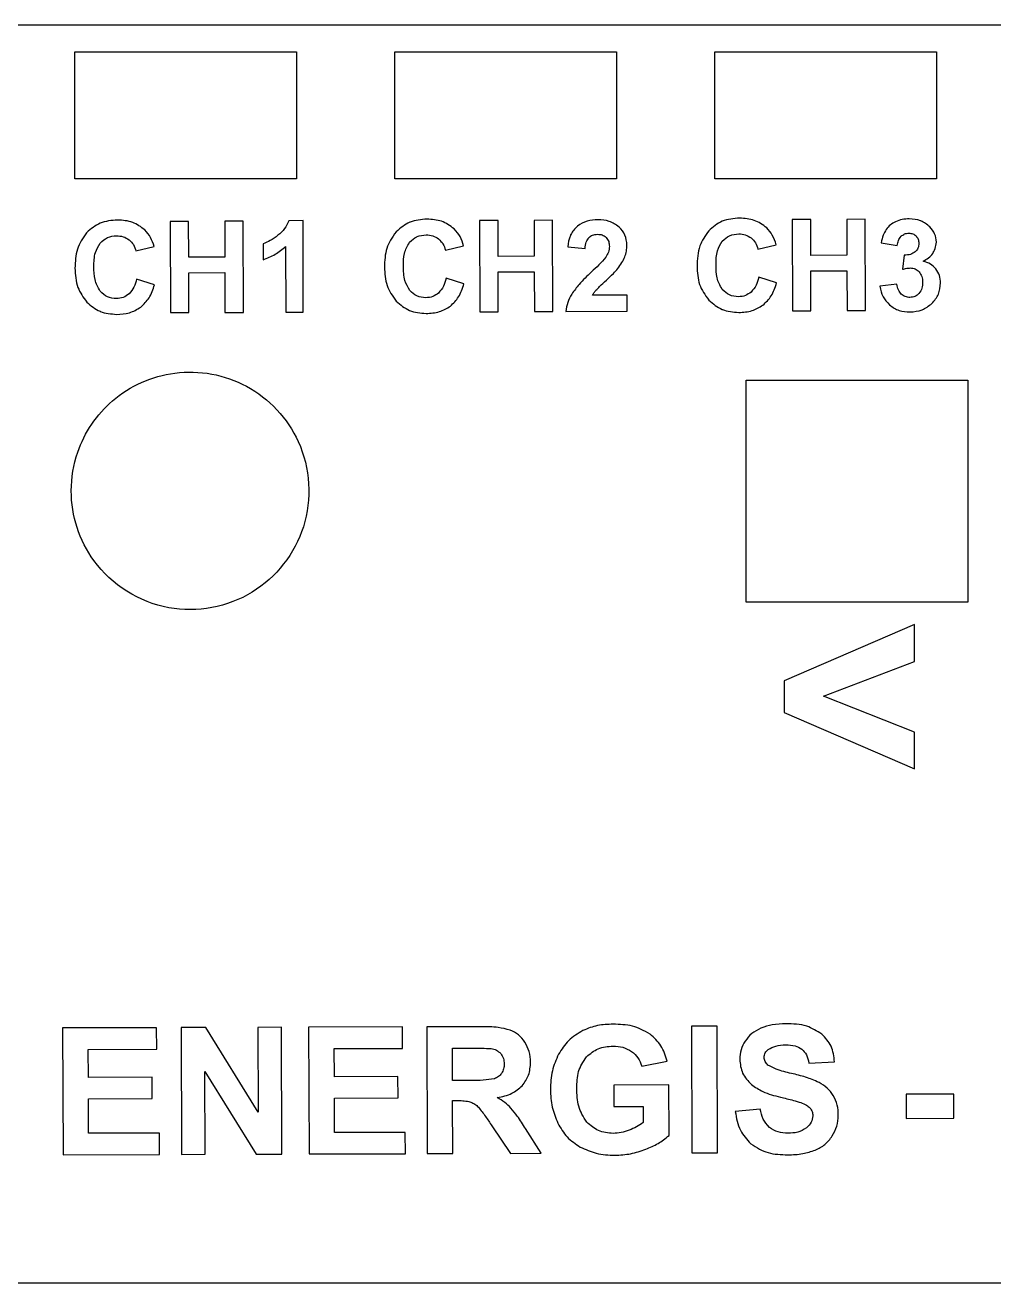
# Model space of a CAD drawing. Header units: millimetres. Extents: x -109 to 103, y 0 to 40.
# Drawn here: x -51.4 to -20.83, y 0.2 to 39.9 of the extents above; entities that cross this region are included whole.
import ezdxf

# ---------------------------------------------------------------- set-up
doc = ezdxf.new("R2010")
doc.units = ezdxf.units.MM
doc.layers.get('0').update_dxf_attribs({"linetype": 'CONTINUOUS'})

msp = doc.modelspace()

# ---------------------------------------------------------------- linework, layer by layer
for p, q in [((-42.634, 33.729), (-43.082, 33.728)), ((-42.626, 30.837), (-42.634, 33.729)), ((-43.897, 32.996), (-43.896, 32.495)), ((-28.277, 32.83), (-27.702, 32.969)), ((-24.39, 33.032), (-23.881, 32.947)), ((-47.91, 32.771), (-47.335, 32.91)), ((-43.184, 32.916), (-43.178, 30.836)), ((-38.143, 32.799), (-37.568, 32.938)), ((-34.283, 32.9), (-33.733, 32.847)), ((-23.66, 32.643), (-23.719, 32.193)), ((-47.323, 31.704), (-47.888, 31.881)), ((-37.557, 31.732), (-38.121, 31.909)), ((-27.69, 31.763), (-28.255, 31.94)), ((-32.409, 31.379), (-33.505, 31.376)), ((-32.407, 30.867), (-32.409, 31.379)), ((-23.893, 31.723), (-24.427, 31.657)), ((-43.178, 30.836), (-42.626, 30.837)), ((-34.342, 30.861), (-32.407, 30.867)), ((-37.029, 8.284), (-38.729, 8.279)), ((-38.729, 8.279), (-38.718, 4.279)), ((-37.92, 7.605), (-37.289, 7.606)), ((-37.917, 6.59), (-37.92, 7.605)), ((-31.945, 7.041), (-31.143, 7.193)), ((-26.669, 7.135), (-25.861, 7.173)), ((-37.319, 6.591), (-37.917, 6.59)), ((-31.089, 6.446), (-32.83, 6.441)), ((-32.83, 6.441), (-32.828, 5.767)), ((-31.085, 4.852), (-31.089, 6.446)), ((-37.915, 5.951), (-37.751, 5.952)), ((-37.91, 4.281), (-37.915, 5.951)), ((-32.828, 5.767), (-31.903, 5.769)), ((-31.903, 5.769), (-31.902, 5.262)), ((-28.209, 5.687), (-28.994, 5.609)), ((-36.674, 5.155), (-36.087, 4.286)), ((-35.121, 4.289), (-35.612, 5.068)), ((-38.718, 4.279), (-37.91, 4.281)), ((-36.087, 4.286), (-35.121, 4.289))]:
    msp.add_line(p, q)
msp.add_lwpolyline([(-105.596, 32.55), (-105.596, 7.55), (-105.596, 6.55), (-108.596, 6.55), (-108.596, 1.7, 0.414214), (-107.096, 0.2), (101.118, 0.2, 0.414214), (102.618, 1.7), (102.618, 6.55), (99.618, 6.55), (99.618, 7.55), (99.618, 32.55), (99.618, 33.55), (102.618, 33.55), (102.618, 39.9), (-108.596, 39.9), (-108.596, 33.55), (-105.596, 33.55)], format="xyb", close=True)
for points in [[(-42.839, 39.053), (-42.839, 35.053), (-49.839, 35.053), (-49.839, 39.053)], [(-39.739, 35.053), (-39.739, 39.053), (-32.739, 39.053), (-32.739, 35.053)], [(-29.639, 35.053), (-29.639, 39.053), (-22.639, 39.053), (-22.639, 35.053)], [(-24.893, 33.771), (-25.474, 33.769), (-25.471, 32.636), (-26.611, 32.633), (-26.614, 33.766), (-27.195, 33.764), (-27.187, 30.884), (-26.605, 30.886), (-26.609, 32.145), (-25.47, 32.149), (-25.466, 30.889), (-24.885, 30.891)], [(-46.242, 32.086), (-45.103, 32.089), (-45.099, 30.83), (-44.517, 30.832), (-44.526, 33.712), (-45.107, 33.71), (-45.104, 32.576), (-46.243, 32.573), (-46.247, 33.707), (-46.828, 33.705), (-46.82, 30.825), (-46.238, 30.827)], [(-37.053, 30.853), (-36.472, 30.855), (-36.476, 32.114), (-35.336, 32.118), (-35.332, 30.858), (-34.751, 30.86), (-34.759, 33.74), (-35.341, 33.738), (-35.338, 32.605), (-36.477, 32.601), (-36.48, 33.735), (-37.062, 33.733)], [(-21.65, 28.69), (-21.65, 21.69), (-28.65, 21.69), (-28.65, 28.69)], [(-27.449, 18.208), (-23.333, 16.426), (-23.335, 17.584), (-26.205, 18.717), (-23.338, 19.818), (-23.34, 20.985), (-27.45, 19.199)], [(-49.412, 7.571), (-47.254, 7.577), (-47.256, 8.254), (-50.222, 8.246), (-50.21, 4.246), (-47.168, 4.254), (-47.17, 4.928), (-49.404, 4.922), (-49.408, 6.01), (-47.399, 6.016), (-47.401, 6.69), (-49.409, 6.684)], [(-44.056, 5.592), (-45.701, 8.259), (-46.486, 8.256), (-46.475, 4.256), (-45.724, 4.259), (-45.732, 6.867), (-44.112, 4.263), (-43.301, 4.266), (-43.313, 8.266), (-44.063, 8.263)], [(-41.647, 6.707), (-41.649, 7.594), (-39.491, 7.6), (-39.493, 8.277), (-42.459, 8.268), (-42.447, 4.268), (-39.405, 4.277), (-39.407, 4.951), (-41.642, 4.944), (-41.645, 6.033), (-39.637, 6.039), (-39.639, 6.713)], [(-29.567, 8.305), (-30.375, 8.303), (-30.363, 4.303), (-29.555, 4.305)], [(-23.604, 6.156), (-23.602, 5.39), (-22.096, 5.394), (-22.098, 6.161)]]:
    msp.add_lwpolyline(points, close=True)
for points in [[(-48.49, 33.749), (-48.68, 33.734), (-48.87, 33.719), (-49.037, 33.648)], [(-28.857, 33.809), (-29.047, 33.794), (-29.237, 33.779), (-29.404, 33.708)], [(-49.037, 33.648), (-49.193, 33.581), (-49.33, 33.465), (-49.466, 33.349)], [(-39.27, 33.677), (-39.427, 33.61), (-39.556, 33.499), (-39.699, 33.377)], [(-32.475, 33.271), (-32.516, 33.365), (-32.587, 33.447), (-32.659, 33.528)], [(-29.404, 33.708), (-29.561, 33.641), (-29.697, 33.525), (-29.833, 33.408)], [(-22.851, 33.53), (-22.948, 33.609), (-23.033, 33.68), (-23.137, 33.723)], [(-49.037, 33.021), (-48.963, 33.09), (-48.893, 33.155), (-48.808, 33.194)], [(-39.271, 33.049), (-39.197, 33.118), (-39.127, 33.184), (-39.042, 33.222)], [(-34.198, 33.261), (-34.247, 33.151), (-34.265, 33.026), (-34.283, 32.9)], [(-33.616, 33.193), (-33.578, 33.224), (-33.54, 33.254), (-33.497, 33.272)], [(-33.497, 33.272), (-33.449, 33.291), (-33.395, 33.294), (-33.342, 33.298)], [(-32.413, 32.957), (-32.424, 33.066), (-32.434, 33.175), (-32.475, 33.271)], [(-29.404, 33.08), (-29.33, 33.149), (-29.26, 33.215), (-29.175, 33.253)], [(-23.23, 32.862), (-23.25, 32.817), (-23.283, 32.781), (-23.318, 32.741)], [(-23.466, 32.235), (-23.414, 32.23), (-23.363, 32.225), (-23.317, 32.205)], [(-23.317, 32.205), (-23.271, 32.185), (-23.232, 32.149), (-23.193, 32.114)], [(-22.582, 31.411), (-22.537, 31.519), (-22.525, 31.64), (-22.514, 31.762)], [(-48.809, 31.325), (-48.894, 31.363), (-48.963, 31.43), (-49.036, 31.498)], [(-39.043, 31.353), (-39.127, 31.392), (-39.197, 31.458), (-39.269, 31.527)], [(-29.177, 31.385), (-29.261, 31.423), (-29.332, 31.49), (-29.403, 31.558)], [(-28.892, 31.327), (-28.991, 31.336), (-29.091, 31.345), (-29.177, 31.385)], [(-22.789, 31.115), (-22.709, 31.209), (-22.628, 31.303), (-22.582, 31.411)], [(-49.461, 31.16), (-49.323, 31.042), (-49.194, 30.932), (-49.04, 30.867)], [(-39.695, 31.188), (-39.561, 31.075), (-39.428, 30.961), (-39.273, 30.896)], [(-29.828, 31.22), (-29.69, 31.102), (-29.561, 30.992), (-29.407, 30.927)], [(-23.326, 31.337), (-23.373, 31.315), (-23.428, 31.31), (-23.483, 31.304)], [(-39.273, 30.896), (-39.114, 30.828), (-38.932, 30.814), (-38.751, 30.799)], [(-25.972, 7.668), (-26.039, 7.811), (-26.151, 7.932), (-26.263, 8.053)], [(-33.688, 7.336), (-33.572, 7.434), (-33.456, 7.532), (-33.322, 7.588)], [(-33.322, 7.588), (-33.178, 7.65), (-33.013, 7.662), (-32.847, 7.674)], [(-25.861, 7.173), (-25.881, 7.346), (-25.901, 7.519), (-25.972, 7.668)], [(-28.854, 7.26), (-28.838, 7.107), (-28.821, 6.954), (-28.761, 6.821)], [(-28.082, 7.317), (-28.077, 7.366), (-28.072, 7.415), (-28.051, 7.456)], [(-28.052, 7.185), (-28.071, 7.224), (-28.077, 7.27), (-28.082, 7.317)], [(-27.962, 7.074), (-27.997, 7.109), (-28.032, 7.143), (-28.052, 7.185)], [(-28.761, 6.821), (-28.699, 6.685), (-28.592, 6.571), (-28.484, 6.456)], [(-33.312, 5.006), (-33.447, 5.065), (-33.562, 5.168), (-33.678, 5.272)], [(-26.598, 5.269), (-26.631, 5.201), (-26.688, 5.146), (-26.746, 5.09)], [(-26.549, 5.476), (-26.559, 5.404), (-26.568, 5.332), (-26.598, 5.269)], [(-32.848, 4.918), (-33.009, 4.931), (-33.171, 4.944), (-33.312, 5.006)]]:
    msp.add_open_spline(points, degree=3)
for points, knots in [([(-47.631, 33.439), (-47.753, 33.53), (-48.008, 33.719), (-48.325, 33.739), (-48.49, 33.749)], [-0.1034764, -0.1034764, -0.1034764, -0.1034764, -0.0539088, 0, 0, 0, 0]), ([(-38.724, 33.778), (-38.908, 33.763), (-39.093, 33.748), (-39.26, 33.681), (-39.265, 33.679), (-39.27, 33.677)], [0, 0, 0, 0, 0.06164864, 0.06164864, 0.06350561, 0.06350561, 0.06350561, 0.06350561]), ([(-37.864, 33.468), (-38, 33.569), (-38.119, 33.657), (-38.406, 33.758), (-38.565, 33.768), (-38.724, 33.778)], [0, 0, 0, 0, 0.0564908, 0.0564908, 0.1127988, 0.1127988, 0.1127988, 0.1127988]), ([(-33.329, 33.756), (-33.446, 33.749), (-33.562, 33.743), (-33.779, 33.677), (-33.87, 33.621), (-33.977, 33.556)], [0, 0, 0, 0, 0.03888286, 0.03888286, 0.0779245, 0.0779245, 0.0779245, 0.0779245]), ([(-32.659, 33.528), (-32.768, 33.606), (-32.858, 33.67), (-33.083, 33.744), (-33.206, 33.75), (-33.329, 33.756)], [0, 0, 0, 0, 0.04487145, 0.04487145, 0.08939261, 0.08939261, 0.08939261, 0.08939261]), ([(-27.998, 33.499), (-28.134, 33.6), (-28.252, 33.688), (-28.54, 33.789), (-28.699, 33.799), (-28.857, 33.809)], [0, 0, 0, 0, 0.0564908, 0.0564908, 0.1127988, 0.1127988, 0.1127988, 0.1127988]), ([(-23.504, 33.787), (-23.578, 33.784), (-23.652, 33.78), (-23.795, 33.75), (-23.86, 33.725), (-23.933, 33.696)], [0, 0, 0, 0, 0.02469849, 0.02469849, 0.04944, 0.04944, 0.04944, 0.04944]), ([(-23.137, 33.723), (-23.141, 33.725), (-23.145, 33.726), (-23.259, 33.77), (-23.381, 33.779), (-23.504, 33.787)], [0.0418221, 0.0418221, 0.0418221, 0.0418221, 0.04341542, 0.04341542, 0.08672212, 0.08672212, 0.08672212, 0.08672212]), ([(-49.466, 33.349), (-49.594, 33.164), (-49.698, 33.016), (-49.816, 32.64), (-49.825, 32.435), (-49.834, 32.231)], [0, 0, 0, 0, 0.0750985, 0.0750985, 0.149436, 0.149436, 0.149436, 0.149436]), ([(-47.335, 32.91), (-47.367, 33.008), (-47.399, 33.106), (-47.496, 33.285), (-47.556, 33.354), (-47.631, 33.439)], [0, 0, 0, 0, 0.03443763, 0.03443763, 0.06921504, 0.06921504, 0.06921504, 0.06921504]), ([(-43.082, 33.728), (-43.121, 33.641), (-43.203, 33.462), (-43.351, 33.333), (-43.428, 33.266)], [-0.06479705, -0.06479705, -0.06479705, -0.06479705, -0.03358996, 0, 0, 0, 0]), ([(-39.699, 33.377), (-39.828, 33.192), (-39.931, 33.044), (-40.05, 32.668), (-40.058, 32.463), (-40.067, 32.259)], [0, 0, 0, 0, 0.0750985, 0.0750985, 0.1494359, 0.1494359, 0.1494359, 0.1494359]), ([(-37.568, 32.938), (-37.6, 33.036), (-37.632, 33.135), (-37.73, 33.313), (-37.79, 33.382), (-37.864, 33.468)], [0, 0, 0, 0, 0.03443761, 0.03443761, 0.069215, 0.069215, 0.069215, 0.069215]), ([(-33.977, 33.556), (-34.055, 33.472), (-34.141, 33.38), (-34.193, 33.272), (-34.198, 33.261)], [-0.08208604, -0.08208604, -0.08208604, -0.08208604, -0.04493547, -0.04104302, -0.04104302, -0.04104302, -0.04104302]), ([(-29.833, 33.408), (-29.94, 33.254), (-30.174, 32.919), (-30.191, 32.51), (-30.201, 32.29)], [-0.1331921, -0.1331921, -0.1331921, -0.1331921, -0.0717141, 0, 0, 0, 0]), ([(-27.702, 32.969), (-27.736, 33.075), (-27.8, 33.272), (-27.935, 33.427), (-27.998, 33.499)], [-0.06803744, -0.06803744, -0.06803744, -0.06803744, -0.03145565, 0, 0, 0, 0]), ([(-24.231, 33.45), (-24.265, 33.39), (-24.339, 33.259), (-24.372, 33.112), (-24.39, 33.032)], [-0.04992156, -0.04992156, -0.04992156, -0.04992156, -0.02713865, 0, 0, 0, 0]), ([(-23.933, 33.696), (-23.991, 33.665), (-24.049, 33.634), (-24.149, 33.552), (-24.188, 33.504), (-24.231, 33.45)], [0, 0, 0, 0, 0.02193067, 0.02193067, 0.04389615, 0.04389615, 0.04389615, 0.04389615]), ([(-22.647, 33.051), (-22.658, 33.145), (-22.667, 33.231), (-22.736, 33.39), (-22.793, 33.46), (-22.851, 33.53)], [0, 0, 0, 0, 0.03152782, 0.03152782, 0.06301549, 0.06301549, 0.06301549, 0.06301549]), ([(-49.235, 32.276), (-49.233, 32.428), (-49.229, 32.694), (-49.095, 32.923), (-49.037, 33.021)], [-0.08693858, -0.08693858, -0.08693858, -0.08693858, -0.03735131, 0, 0, 0, 0]), ([(-48.808, 33.194), (-48.807, 33.194), (-48.806, 33.195), (-48.718, 33.234), (-48.618, 33.243), (-48.518, 33.252)], [0.03375057, 0.03375057, 0.03375057, 0.03375057, 0.03425224, 0.03425224, 0.06849022, 0.06849022, 0.06849022, 0.06849022]), ([(-48.518, 33.252), (-48.447, 33.248), (-48.376, 33.243), (-48.244, 33.201), (-48.187, 33.164), (-48.124, 33.124)], [0, 0, 0, 0, 0.02383297, 0.02383297, 0.04770661, 0.04770661, 0.04770661, 0.04770661]), ([(-48.124, 33.124), (-48.074, 33.076), (-47.972, 32.977), (-47.931, 32.841), (-47.91, 32.771)], [-0.04656695, -0.04656695, -0.04656695, -0.04656695, -0.02392543, 0, 0, 0, 0]), ([(-43.428, 33.266), (-43.507, 33.206), (-43.652, 33.097), (-43.82, 33.028), (-43.897, 32.996)], [-0.06029462, -0.06029462, -0.06029462, -0.06029462, -0.02751081, 0, 0, 0, 0]), ([(-39.468, 32.304), (-39.466, 32.437), (-39.465, 32.57), (-39.403, 32.824), (-39.347, 32.919), (-39.271, 33.049)], [0, 0, 0, 0, 0.04441989, 0.04441989, 0.09021302, 0.09021302, 0.09021302, 0.09021302]), ([(-39.042, 33.222), (-39.041, 33.223), (-39.039, 33.223), (-38.951, 33.262), (-38.852, 33.271), (-38.752, 33.28)], [0.03375064, 0.03375064, 0.03375064, 0.03375064, 0.0342524, 0.0342524, 0.06849052, 0.06849052, 0.06849052, 0.06849052]), ([(-38.752, 33.28), (-38.681, 33.276), (-38.609, 33.272), (-38.477, 33.229), (-38.421, 33.193), (-38.358, 33.152)], [0, 0, 0, 0, 0.02383294, 0.02383294, 0.04770654, 0.04770654, 0.04770654, 0.04770654]), ([(-38.358, 33.152), (-38.304, 33.1), (-38.255, 33.053), (-38.184, 32.935), (-38.164, 32.867), (-38.143, 32.799)], [0, 0, 0, 0, 0.02483375, 0.02483375, 0.04963178, 0.04963178, 0.04963178, 0.04963178]), ([(-33.733, 32.847), (-33.727, 32.919), (-33.717, 33.044), (-33.647, 33.148), (-33.616, 33.193)], [-0.04120108, -0.04120108, -0.04120108, -0.04120108, -0.01780195, 0, 0, 0, 0]), ([(-33.342, 33.298), (-33.291, 33.295), (-33.24, 33.293), (-33.148, 33.261), (-33.111, 33.233), (-33.067, 33.2)], [0, 0, 0, 0, 0.01696921, 0.01696921, 0.03405274, 0.03405274, 0.03405274, 0.03405274]), ([(-33.067, 33.2), (-33.033, 33.153), (-33.005, 33.116), (-32.973, 33.021), (-32.97, 32.969), (-32.967, 32.916)], [0, 0, 0, 0, 0.01925817, 0.01925817, 0.03832255, 0.03832255, 0.03832255, 0.03832255]), ([(-32.482, 32.586), (-32.462, 32.646), (-32.421, 32.766), (-32.416, 32.893), (-32.413, 32.957)], [-0.04205987, -0.04205987, -0.04205987, -0.04205987, -0.02118019, 0, 0, 0, 0]), ([(-29.602, 32.335), (-29.6, 32.487), (-29.596, 32.754), (-29.462, 32.982), (-29.404, 33.08)], [-0.08693856, -0.08693856, -0.08693856, -0.08693856, -0.03735129, 0, 0, 0, 0]), ([(-29.175, 33.253), (-29.174, 33.254), (-29.173, 33.254), (-29.085, 33.293), (-28.985, 33.302), (-28.885, 33.312)], [0.03375035, 0.03375035, 0.03375035, 0.03375035, 0.03425182, 0.03425182, 0.06848938, 0.06848938, 0.06848938, 0.06848938]), ([(-28.885, 33.312), (-28.814, 33.307), (-28.743, 33.303), (-28.611, 33.261), (-28.554, 33.224), (-28.491, 33.183)], [0, 0, 0, 0, 0.02383296, 0.02383296, 0.04770658, 0.04770658, 0.04770658, 0.04770658]), ([(-28.491, 33.183), (-28.441, 33.135), (-28.339, 33.036), (-28.298, 32.9), (-28.277, 32.83)], [-0.04656697, -0.04656697, -0.04656697, -0.04656697, -0.02392545, 0, 0, 0, 0]), ([(-23.881, 32.947), (-23.873, 33), (-23.865, 33.053), (-23.825, 33.15), (-23.796, 33.187), (-23.76, 33.234)], [0, 0, 0, 0, 0.01792099, 0.01792099, 0.03604771, 0.03604771, 0.03604771, 0.03604771]), ([(-23.76, 33.234), (-23.724, 33.263), (-23.689, 33.292), (-23.609, 33.325), (-23.564, 33.329), (-23.518, 33.333)], [0, 0, 0, 0, 0.01522282, 0.01522282, 0.03044549, 0.03044549, 0.03044549, 0.03044549]), ([(-23.518, 33.333), (-23.474, 33.33), (-23.388, 33.325), (-23.321, 33.272), (-23.288, 33.247)], [-0.02785667, -0.02785667, -0.02785667, -0.02785667, -0.01330536, 0, 0, 0, 0]), ([(-23.288, 33.247), (-23.263, 33.215), (-23.21, 33.147), (-23.204, 33.061), (-23.201, 33.016)], [-0.02806442, -0.02806442, -0.02806442, -0.02806442, -0.01471292, 0, 0, 0, 0]), ([(-23.201, 33.016), (-23.205, 32.963), (-23.209, 32.911), (-23.229, 32.864), (-23.23, 32.863), (-23.23, 32.862)], [0, 0, 0, 0, 0.01751893, 0.01751893, 0.01795773, 0.01795773, 0.01795773, 0.01795773]), ([(-23.06, 32.445), (-22.947, 32.517), (-22.834, 32.589), (-22.738, 32.726), (-22.712, 32.773), (-22.671, 32.913), (-22.659, 32.982), (-22.647, 33.051)], [0, 0, 0, 0, 0.04467992, 0.04467992, 0.0610764, 0.0610764, 0.07522486, 0.07522486, 0.07522486, 0.07522486]), ([(-43.896, 32.495), (-43.765, 32.546), (-43.635, 32.597), (-43.398, 32.737), (-43.293, 32.824), (-43.184, 32.916)], [0, 0, 0, 0, 0.04655965, 0.04655965, 0.09313059, 0.09313059, 0.09313059, 0.09313059]), ([(-33.08, 32.578), (-33.16, 32.483), (-33.214, 32.418), (-33.375, 32.254), (-33.456, 32.18), (-33.537, 32.105)], [0, 0, 0, 0, 0.04114501, 0.04114501, 0.07863459, 0.07863459, 0.07863459, 0.07863459]), ([(-32.967, 32.916), (-32.974, 32.85), (-32.979, 32.795), (-33.018, 32.682), (-33.049, 32.63), (-33.08, 32.578)], [0, 0, 0, 0, 0.02198908, 0.02198908, 0.04385882, 0.04385882, 0.04385882, 0.04385882]), ([(-32.702, 32.217), (-32.656, 32.279), (-32.57, 32.394), (-32.51, 32.525), (-32.482, 32.586)], [-0.04785143, -0.04785143, -0.04785143, -0.04785143, -0.02236675, 0, 0, 0, 0]), ([(-23.318, 32.741), (-23.365, 32.712), (-23.469, 32.645), (-23.592, 32.644), (-23.66, 32.643)], [-0.04018952, -0.04018952, -0.04018952, -0.04018952, -0.02206543, 0, 0, 0, 0]), ([(-49.834, 32.231), (-49.822, 32.021), (-49.8, 31.627), (-49.569, 31.309), (-49.461, 31.16)], [-0.1283372, -0.1283372, -0.1283372, -0.1283372, -0.0600316, 0, 0, 0, 0]), ([(-49.036, 31.498), (-49.113, 31.635), (-49.169, 31.733), (-49.231, 31.999), (-49.233, 32.137), (-49.235, 32.276)], [0, 0, 0, 0, 0.0524169, 0.0524169, 0.1029688, 0.1029688, 0.1029688, 0.1029688]), ([(-40.067, 32.259), (-40.056, 32.062), (-40.045, 31.865), (-39.925, 31.505), (-39.821, 31.362), (-39.695, 31.188)], [0, 0, 0, 0, 0.0657525, 0.0657525, 0.1319892, 0.1319892, 0.1319892, 0.1319892]), ([(-39.269, 31.527), (-39.327, 31.628), (-39.462, 31.867), (-39.466, 32.144), (-39.468, 32.304)], [-0.0904134, -0.0904134, -0.0904134, -0.0904134, -0.05223673, 0, 0, 0, 0]), ([(-33.062, 31.849), (-32.987, 31.918), (-32.861, 32.035), (-32.748, 32.165), (-32.702, 32.217)], [-0.05730176, -0.05730176, -0.05730176, -0.05730176, -0.02329869, 0, 0, 0, 0]), ([(-30.201, 32.29), (-30.19, 32.093), (-30.179, 31.896), (-30.058, 31.537), (-29.955, 31.394), (-29.828, 31.22)], [0, 0, 0, 0, 0.0657525, 0.0657525, 0.1319892, 0.1319892, 0.1319892, 0.1319892]), ([(-29.403, 31.558), (-29.48, 31.695), (-29.536, 31.793), (-29.598, 32.058), (-29.6, 32.197), (-29.602, 32.335)], [0, 0, 0, 0, 0.0524169, 0.0524169, 0.1029688, 0.1029688, 0.1029688, 0.1029688]), ([(-23.719, 32.193), (-23.674, 32.205), (-23.591, 32.227), (-23.505, 32.233), (-23.466, 32.235)], [-0.02859219, -0.02859219, -0.02859219, -0.02859219, -0.01298392, 0, 0, 0, 0]), ([(-22.664, 32.208), (-22.718, 32.264), (-22.829, 32.378), (-22.982, 32.422), (-23.06, 32.445)], [-0.05210675, -0.05210675, -0.05210675, -0.05210675, -0.02652627, 0, 0, 0, 0]), ([(-22.514, 31.762), (-22.519, 31.843), (-22.525, 31.924), (-22.574, 32.073), (-22.617, 32.137), (-22.664, 32.208)], [0, 0, 0, 0, 0.02701507, 0.02701507, 0.05406676, 0.05406676, 0.05406676, 0.05406676]), ([(-47.888, 31.881), (-47.91, 31.794), (-47.932, 31.707), (-48.01, 31.55), (-48.061, 31.492), (-48.126, 31.416)], [0, 0, 0, 0, 0.02982897, 0.02982897, 0.06015404, 0.06015404, 0.06015404, 0.06015404]), ([(-38.121, 31.909), (-38.144, 31.822), (-38.166, 31.736), (-38.244, 31.579), (-38.294, 31.52), (-38.36, 31.445)], [0, 0, 0, 0, 0.02982896, 0.02982896, 0.06015401, 0.06015401, 0.06015401, 0.06015401]), ([(-33.537, 32.105), (-33.67, 31.98), (-33.898, 31.767), (-34.08, 31.516), (-34.155, 31.413)], [-0.1033745, -0.1033745, -0.1033745, -0.1033745, -0.0425035, 0, 0, 0, 0]), ([(-33.392, 31.53), (-33.354, 31.57), (-33.247, 31.68), (-33.134, 31.783), (-33.062, 31.849)], [-0.05103091, -0.05103091, -0.05103091, -0.05103091, -0.03245098, 0, 0, 0, 0]), ([(-28.255, 31.94), (-28.277, 31.854), (-28.299, 31.767), (-28.378, 31.61), (-28.428, 31.552), (-28.493, 31.476)], [0, 0, 0, 0, 0.02982897, 0.02982897, 0.06015403, 0.06015403, 0.06015403, 0.06015403]), ([(-28.12, 31.062), (-28.025, 31.153), (-27.823, 31.35), (-27.737, 31.619), (-27.69, 31.763)], [-0.09264609, -0.09264609, -0.09264609, -0.09264609, -0.04951437, 0, 0, 0, 0]), ([(-23.08, 31.784), (-23.083, 31.72), (-23.086, 31.657), (-23.123, 31.539), (-23.156, 31.492), (-23.196, 31.434)], [0, 0, 0, 0, 0.02133192, 0.02133192, 0.04281732, 0.04281732, 0.04281732, 0.04281732]), ([(-23.193, 32.114), (-23.16, 32.068), (-23.09, 31.97), (-23.083, 31.849), (-23.08, 31.784)], [-0.03943435, -0.03943435, -0.03943435, -0.03943435, -0.02096868, 0, 0, 0, 0]), ([(-48.126, 31.416), (-48.185, 31.373), (-48.303, 31.286), (-48.45, 31.274), (-48.524, 31.268)], [-0.04807465, -0.04807465, -0.04807465, -0.04807465, -0.02430339, 0, 0, 0, 0]), ([(-47.753, 31.002), (-47.658, 31.093), (-47.456, 31.29), (-47.369, 31.56), (-47.323, 31.704)], [-0.09264601, -0.09264601, -0.09264601, -0.09264601, -0.04951437, 0, 0, 0, 0]), ([(-38.36, 31.445), (-38.418, 31.402), (-38.537, 31.314), (-38.684, 31.302), (-38.758, 31.296)], [-0.04807465, -0.04807465, -0.04807465, -0.04807465, -0.02430339, 0, 0, 0, 0]), ([(-37.986, 31.03), (-37.892, 31.122), (-37.689, 31.318), (-37.603, 31.588), (-37.557, 31.732)], [-0.09264593, -0.09264593, -0.09264593, -0.09264593, -0.04951437, 0, 0, 0, 0]), ([(-34.155, 31.413), (-34.202, 31.325), (-34.295, 31.151), (-34.327, 30.957), (-34.342, 30.861)], [-0.06510897, -0.06510897, -0.06510897, -0.06510897, -0.03222585, 0, 0, 0, 0]), ([(-33.505, 31.376), (-33.489, 31.402), (-33.455, 31.456), (-33.414, 31.504), (-33.392, 31.53)], [-0.02117856, -0.02117856, -0.02117856, -0.02117856, -0.01111369, 0, 0, 0, 0]), ([(-28.493, 31.476), (-28.552, 31.433), (-28.67, 31.346), (-28.817, 31.334), (-28.892, 31.327)], [-0.04807465, -0.04807465, -0.04807465, -0.04807465, -0.02430339, 0, 0, 0, 0]), ([(-24.427, 31.657), (-24.405, 31.542), (-24.361, 31.317), (-24.204, 31.151), (-24.127, 31.069)], [-0.07467343, -0.07467343, -0.07467343, -0.07467343, -0.03663576, 0, 0, 0, 0]), ([(-23.754, 31.411), (-23.789, 31.453), (-23.862, 31.545), (-23.882, 31.661), (-23.893, 31.723)], [-0.03848606, -0.03848606, -0.03848606, -0.03848606, -0.02070119, 0, 0, 0, 0]), ([(-23.483, 31.304), (-23.534, 31.308), (-23.635, 31.317), (-23.715, 31.38), (-23.754, 31.411)], [-0.03308118, -0.03308118, -0.03308118, -0.03308118, -0.01643708, 0, 0, 0, 0]), ([(-23.196, 31.434), (-23.236, 31.397), (-23.277, 31.359), (-23.325, 31.337), (-23.325, 31.337), (-23.326, 31.337)], [0, 0, 0, 0, 0.0184906, 0.0184906, 0.01860234, 0.01860234, 0.01860234, 0.01860234]), ([(-48.524, 31.268), (-48.623, 31.277), (-48.722, 31.286), (-48.808, 31.324), (-48.809, 31.325), (-48.809, 31.325)], [0, 0, 0, 0, 0.03300081, 0.03300081, 0.03332284, 0.03332284, 0.03332284, 0.03332284]), ([(-48.517, 30.771), (-48.38, 30.778), (-48.243, 30.786), (-47.987, 30.861), (-47.88, 30.925), (-47.753, 31.002)], [0, 0, 0, 0, 0.04578731, 0.04578731, 0.09182103, 0.09182103, 0.09182103, 0.09182103]), ([(-38.758, 31.296), (-38.857, 31.305), (-38.955, 31.314), (-39.041, 31.353), (-39.042, 31.353), (-39.043, 31.353)], [0, 0, 0, 0, 0.03300079, 0.03300079, 0.03332284, 0.03332284, 0.03332284, 0.03332284]), ([(-38.751, 30.799), (-38.606, 30.807), (-38.332, 30.822), (-38.097, 30.963), (-37.986, 31.03)], [-0.08996525, -0.08996525, -0.08996525, -0.08996525, -0.04252501, 0, 0, 0, 0]), ([(-28.884, 30.83), (-28.74, 30.838), (-28.465, 30.853), (-28.231, 30.995), (-28.12, 31.062)], [-0.08996501, -0.08996501, -0.08996501, -0.08996501, -0.04252501, 0, 0, 0, 0]), ([(-24.127, 31.069), (-24.023, 30.997), (-23.932, 30.934), (-23.715, 30.861), (-23.596, 30.853), (-23.478, 30.846)], [0, 0, 0, 0, 0.04199144, 0.04199144, 0.08387645, 0.08387645, 0.08387645, 0.08387645]), ([(-23.478, 30.846), (-23.347, 30.857), (-23.09, 30.878), (-22.888, 31.037), (-22.789, 31.115)], [-0.08381974, -0.08381974, -0.08381974, -0.08381974, -0.04109647, 0, 0, 0, 0]), ([(-49.04, 30.867), (-49.037, 30.866), (-49.034, 30.865), (-48.874, 30.8), (-48.695, 30.785), (-48.517, 30.771)], [0.06044257, 0.06044257, 0.06044257, 0.06044257, 0.06154382, 0.06154382, 0.1230496, 0.1230496, 0.1230496, 0.1230496]), ([(-29.407, 30.927), (-29.404, 30.926), (-29.401, 30.925), (-29.241, 30.859), (-29.063, 30.845), (-28.884, 30.83)], [0.06044262, 0.06044262, 0.06044262, 0.06044262, 0.0615439, 0.0615439, 0.12304976, 0.12304976, 0.12304976, 0.12304976]), ([(-49.95, 25.2), (-49.95, 24.415), (-49.696, 23.632), (-48.675, 22.226), (-47.811, 21.682), (-45.975, 21.347), (-45.018, 21.526), (-43.479, 22.47), (-42.895, 23.217), (-42.348, 24.942), (-42.407, 25.918), (-43.123, 27.492), (-43.706, 28.116), (-45.107, 28.871), (-45.909, 29.019), (-47.403, 28.825), (-48.096, 28.516), (-49.148, 27.61), (-49.532, 27.043), (-49.881, 26.027), (-49.95, 25.613), (-49.95, 25.2)], [-2.345473, -2.345473, -2.345473, -2.345473, -2.111009, -2.111009, -1.826523, -1.826523, -1.553747, -1.553747, -1.287245, -1.287245, -1.013362, -1.013362, -0.770854, -0.770854, -0.538299, -0.538299, -0.320959, -0.320959, -0.123446, -0.123446, 0, 0, 0, 0]), ([(-32.849, 8.364), (-33.015, 8.358), (-33.181, 8.353), (-33.502, 8.288), (-33.638, 8.232), (-33.807, 8.162)], [0, 0, 0, 0, 0.04973106, 0.04973106, 0.0999181, 0.0999181, 0.0999181, 0.0999181]), ([(-31.685, 8.055), (-31.887, 8.167), (-32.043, 8.253), (-32.436, 8.352), (-32.643, 8.358), (-32.849, 8.364)], [0, 0, 0, 0, 0.069216, 0.069216, 0.1374054, 0.1374054, 0.1374054, 0.1374054]), ([(-27.398, 8.38), (-27.542, 8.375), (-27.811, 8.367), (-28.066, 8.279), (-28.185, 8.238)], [-0.08034205, -0.08034205, -0.08034205, -0.08034205, -0.03746535, 0, 0, 0, 0]), ([(-26.263, 8.053), (-26.417, 8.149), (-26.763, 8.363), (-27.171, 8.374), (-27.398, 8.38)], [-0.1199646, -0.1199646, -0.1199646, -0.1199646, -0.0665101, 0, 0, 0, 0]), ([(-36.097, 8.179), (-36.223, 8.21), (-36.528, 8.285), (-36.844, 8.284), (-37.029, 8.284)], [-0.09409825, -0.09409825, -0.09409825, -0.09409825, -0.05542025, 0, 0, 0, 0]), ([(-35.631, 7.797), (-35.694, 7.881), (-35.817, 8.048), (-36.005, 8.135), (-36.097, 8.179)], [-0.06113205, -0.06113205, -0.06113205, -0.06113205, -0.03014138, 0, 0, 0, 0]), ([(-33.807, 8.162), (-33.964, 8.066), (-34.277, 7.877), (-34.474, 7.568), (-34.571, 7.415)], [-0.1081757, -0.1081757, -0.1081757, -0.1081757, -0.0536836, 0, 0, 0, 0]), ([(-31.143, 7.193), (-31.195, 7.366), (-31.296, 7.703), (-31.557, 7.939), (-31.685, 8.055)], [-0.1035492, -0.1035492, -0.1035492, -0.1035492, -0.050684, 0, 0, 0, 0]), ([(-28.185, 8.238), (-28.286, 8.188), (-28.483, 8.09), (-28.617, 7.916), (-28.683, 7.832)], [-0.06503747, -0.06503747, -0.06503747, -0.06503747, -0.03156221, 0, 0, 0, 0]), ([(-37.289, 7.606), (-37.191, 7.607), (-37.093, 7.608), (-36.883, 7.605), (-36.808, 7.6), (-36.7, 7.594)], [0, 0, 0, 0, 0.0294943, 0.0294943, 0.06291018, 0.06291018, 0.06291018, 0.06291018]), ([(-36.7, 7.594), (-36.642, 7.582), (-36.584, 7.569), (-36.482, 7.518), (-36.442, 7.481), (-36.395, 7.438)], [0, 0, 0, 0, 0.01773822, 0.01773822, 0.03556418, 0.03556418, 0.03556418, 0.03556418]), ([(-35.454, 7.167), (-35.461, 7.281), (-35.475, 7.504), (-35.58, 7.7), (-35.631, 7.797)], [-0.06608545, -0.06608545, -0.06608545, -0.06608545, -0.03230961, 0, 0, 0, 0]), ([(-32.847, 7.674), (-32.743, 7.669), (-32.639, 7.664), (-32.444, 7.609), (-32.362, 7.561), (-32.264, 7.505)], [0, 0, 0, 0, 0.03126212, 0.03126212, 0.06267115, 0.06267115, 0.06267115, 0.06267115]), ([(-28.683, 7.832), (-28.733, 7.743), (-28.782, 7.654), (-28.84, 7.463), (-28.847, 7.363), (-28.854, 7.26)], [0, 0, 0, 0, 0.03060135, 0.03060135, 0.06120888, 0.06120888, 0.06120888, 0.06120888]), ([(-28.051, 7.456), (-28.051, 7.457), (-28.051, 7.457), (-28.039, 7.479), (-28.024, 7.498), (-27.991, 7.533), (-27.973, 7.549), (-27.955, 7.565)], [0.01503245, 0.01503245, 0.01503245, 0.01503245, 0.01511081, 0.01511081, 0.02296643, 0.02296643, 0.03069633, 0.03069633, 0.03069633, 0.03069633]), ([(-27.955, 7.565), (-27.878, 7.607), (-27.707, 7.701), (-27.511, 7.708), (-27.404, 7.711)], [-0.0576839, -0.0576839, -0.0576839, -0.0576839, -0.03158562, 0, 0, 0, 0]), ([(-27.404, 7.711), (-27.302, 7.709), (-27.12, 7.706), (-26.962, 7.617), (-26.892, 7.578)], [-0.05363442, -0.05363442, -0.05363442, -0.05363442, -0.02360092, 0, 0, 0, 0]), ([(-26.892, 7.578), (-26.84, 7.521), (-26.723, 7.396), (-26.688, 7.228), (-26.669, 7.135)], [-0.05045491, -0.05045491, -0.05045491, -0.05045491, -0.02772598, 0, 0, 0, 0]), ([(-36.395, 7.438), (-36.359, 7.385), (-36.329, 7.341), (-36.293, 7.231), (-36.29, 7.172), (-36.287, 7.113)], [0, 0, 0, 0, 0.01931281, 0.01931281, 0.0385161, 0.0385161, 0.0385161, 0.0385161]), ([(-35.717, 6.423), (-35.64, 6.53), (-35.481, 6.752), (-35.463, 7.025), (-35.454, 7.167)], [-0.08035513, -0.08035513, -0.08035513, -0.08035513, -0.04162742, 0, 0, 0, 0]), ([(-34.571, 7.415), (-34.647, 7.244), (-34.804, 6.89), (-34.821, 6.503), (-34.83, 6.304)], [-0.114997, -0.114997, -0.114997, -0.114997, -0.0593664, 0, 0, 0, 0]), ([(-33.998, 6.339), (-33.992, 6.52), (-33.986, 6.702), (-33.888, 7.038), (-33.801, 7.168), (-33.688, 7.336)], [0, 0, 0, 0, 0.0544247, 0.0544247, 0.1097563, 0.1097563, 0.1097563, 0.1097563]), ([(-32.264, 7.505), (-32.192, 7.442), (-32.046, 7.315), (-31.979, 7.133), (-31.945, 7.041)], [-0.05716303, -0.05716303, -0.05716303, -0.05716303, -0.02904014, 0, 0, 0, 0]), ([(-36.368, 6.812), (-36.399, 6.774), (-36.429, 6.737), (-36.504, 6.68), (-36.549, 6.661), (-36.593, 6.642)], [0, 0, 0, 0, 0.01493323, 0.01493323, 0.0298612, 0.0298612, 0.0298612, 0.0298612]), ([(-36.287, 7.113), (-36.289, 7.059), (-36.291, 7.006), (-36.317, 6.906), (-36.34, 6.863), (-36.368, 6.812)], [0, 0, 0, 0, 0.01597304, 0.01597304, 0.03203966, 0.03203966, 0.03203966, 0.03203966]), ([(-27.219, 6.809), (-27.382, 6.845), (-27.642, 6.902), (-27.875, 7.027), (-27.962, 7.074)], [-0.07920765, -0.07920765, -0.07920765, -0.07920765, -0.0292856, 0, 0, 0, 0]), ([(-26.346, 6.523), (-26.507, 6.593), (-26.623, 6.643), (-26.92, 6.738), (-27.069, 6.773), (-27.219, 6.809)], [0, 0, 0, 0, 0.0526571, 0.0526571, 0.1034185, 0.1034185, 0.1034185, 0.1034185]), ([(-36.593, 6.642), (-36.727, 6.62), (-36.82, 6.604), (-37.076, 6.589), (-37.197, 6.59), (-37.319, 6.591)], [0, 0, 0, 0, 0.04070826, 0.04070826, 0.07737688, 0.07737688, 0.07737688, 0.07737688]), ([(-36.507, 6.051), (-36.347, 6.081), (-36.051, 6.137), (-35.822, 6.333), (-35.717, 6.423)], [-0.08868923, -0.08868923, -0.08868923, -0.08868923, -0.04076287, 0, 0, 0, 0]), ([(-28.484, 6.456), (-28.367, 6.378), (-28.087, 6.192), (-27.761, 6.11), (-27.571, 6.063)], [-0.09998401, -0.09998401, -0.09998401, -0.09998401, -0.05809183, 0, 0, 0, 0]), ([(-25.903, 6.118), (-25.962, 6.2), (-26.082, 6.365), (-26.257, 6.47), (-26.346, 6.523)], [-0.06060876, -0.06060876, -0.06060876, -0.06060876, -0.03071286, 0, 0, 0, 0]), ([(-36.074, 5.716), (-36.137, 5.777), (-36.269, 5.904), (-36.425, 6), (-36.507, 6.051)], [-0.05488679, -0.05488679, -0.05488679, -0.05488679, -0.02878512, 0, 0, 0, 0]), ([(-34.83, 6.304), (-34.82, 6.117), (-34.801, 5.748), (-34.661, 5.407), (-34.592, 5.239)], [-0.1098023, -0.1098023, -0.1098023, -0.1098023, -0.0540698, 0, 0, 0, 0]), ([(-33.678, 5.272), (-33.795, 5.454), (-33.884, 5.592), (-33.985, 5.953), (-33.991, 6.146), (-33.998, 6.339)], [0, 0, 0, 0, 0.0649602, 0.0649602, 0.1286728, 0.1286728, 0.1286728, 0.1286728]), ([(-27.571, 6.063), (-27.433, 6.029), (-27.216, 5.977), (-27.002, 5.913), (-26.924, 5.89)], [-0.0669909, -0.0669909, -0.0669909, -0.0669909, -0.02424015, 0, 0, 0, 0]), ([(-25.742, 5.482), (-25.746, 5.593), (-25.751, 5.705), (-25.804, 5.919), (-25.849, 6.009), (-25.903, 6.118)], [0, 0, 0, 0, 0.033592, 0.033592, 0.06739295, 0.06739295, 0.06739295, 0.06739295]), ([(-37.751, 5.952), (-37.682, 5.952), (-37.614, 5.952), (-37.475, 5.938), (-37.421, 5.926), (-37.344, 5.908)], [0, 0, 0, 0, 0.02060315, 0.02060315, 0.04214343, 0.04214343, 0.04214343, 0.04214343]), ([(-37.344, 5.908), (-37.295, 5.886), (-37.253, 5.868), (-37.172, 5.812), (-37.137, 5.777), (-37.101, 5.742)], [0, 0, 0, 0, 0.01617693, 0.01617693, 0.03227073, 0.03227073, 0.03227073, 0.03227073]), ([(-37.101, 5.742), (-37.015, 5.636), (-36.956, 5.563), (-36.808, 5.357), (-36.741, 5.256), (-36.674, 5.155)], [0, 0, 0, 0, 0.04092497, 0.04092497, 0.07827736, 0.07827736, 0.07827736, 0.07827736]), ([(-35.612, 5.068), (-35.696, 5.202), (-35.836, 5.428), (-36.005, 5.633), (-36.074, 5.716)], [-0.0796394, -0.0796394, -0.0796394, -0.0796394, -0.0323221, 0, 0, 0, 0]), ([(-28.994, 5.609), (-28.958, 5.403), (-28.891, 5.015), (-28.629, 4.724), (-28.506, 4.588)], [-0.1152023, -0.1152023, -0.1152023, -0.1152023, -0.0539428, 0, 0, 0, 0]), ([(-27.919, 5.107), (-28.002, 5.2), (-28.066, 5.272), (-28.161, 5.469), (-28.185, 5.578), (-28.209, 5.687)], [0, 0, 0, 0, 0.03736372, 0.03736372, 0.07419646, 0.07419646, 0.07419646, 0.07419646]), ([(-26.924, 5.89), (-26.863, 5.868), (-26.755, 5.828), (-26.67, 5.751), (-26.633, 5.718)], [-0.03410826, -0.03410826, -0.03410826, -0.03410826, -0.01473917, 0, 0, 0, 0]), ([(-26.633, 5.718), (-26.607, 5.68), (-26.583, 5.645), (-26.555, 5.565), (-26.552, 5.52), (-26.549, 5.476)], [0, 0, 0, 0, 0.0137975, 0.0137975, 0.02757936, 0.02757936, 0.02757936, 0.02757936]), ([(-34.592, 5.239), (-34.504, 5.086), (-34.329, 4.78), (-34.035, 4.585), (-33.889, 4.488)], [-0.1041676, -0.1041676, -0.1041676, -0.1041676, -0.0518938, 0, 0, 0, 0]), ([(-31.902, 5.262), (-31.975, 5.21), (-32.038, 5.165), (-32.185, 5.084), (-32.262, 5.052), (-32.339, 5.019)], [0, 0, 0, 0, 0.02688292, 0.02688292, 0.05367596, 0.05367596, 0.05367596, 0.05367596]), ([(-25.931, 4.837), (-25.875, 4.939), (-25.765, 5.14), (-25.749, 5.368), (-25.742, 5.482)], [-0.06787355, -0.06787355, -0.06787355, -0.06787355, -0.03362856, 0, 0, 0, 0]), ([(-32.339, 5.019), (-32.423, 4.99), (-32.588, 4.932), (-32.762, 4.923), (-32.848, 4.918)], [-0.05208078, -0.05208078, -0.05208078, -0.05208078, -0.02553091, 0, 0, 0, 0]), ([(-31.819, 4.418), (-31.686, 4.473), (-31.553, 4.528), (-31.305, 4.672), (-31.209, 4.75), (-31.085, 4.852)], [0, 0, 0, 0, 0.04314292, 0.04314292, 0.08696254, 0.08696254, 0.08696254, 0.08696254]), ([(-27.333, 4.923), (-27.439, 4.928), (-27.546, 4.932), (-27.742, 4.992), (-27.822, 5.043), (-27.919, 5.107)], [0, 0, 0, 0, 0.03187382, 0.03187382, 0.0640187, 0.0640187, 0.0640187, 0.0640187]), ([(-26.746, 5.09), (-26.847, 5.029), (-26.924, 4.982), (-27.122, 4.929), (-27.228, 4.926), (-27.333, 4.923)], [0, 0, 0, 0, 0.03553719, 0.03553719, 0.0703638, 0.0703638, 0.0703638, 0.0703638]), ([(-26.47, 4.389), (-26.362, 4.443), (-26.255, 4.497), (-26.075, 4.646), (-26.005, 4.738), (-25.931, 4.837)], [0, 0, 0, 0, 0.03599761, 0.03599761, 0.07201447, 0.07201447, 0.07201447, 0.07201447]), ([(-33.889, 4.488), (-33.722, 4.412), (-33.375, 4.253), (-32.993, 4.236), (-32.794, 4.228)], [-0.1134924, -0.1134924, -0.1134924, -0.1134924, -0.0590991, 0, 0, 0, 0]), ([(-32.794, 4.228), (-32.623, 4.237), (-32.46, 4.245), (-32.135, 4.309), (-31.977, 4.363), (-31.819, 4.418)], [0, 0, 0, 0, 0.0512348, 0.0512348, 0.1024563, 0.1024563, 0.1024563, 0.1024563]), ([(-28.506, 4.588), (-28.308, 4.463), (-28.154, 4.366), (-27.76, 4.255), (-27.55, 4.248), (-27.34, 4.241)], [0, 0, 0, 0, 0.0703295, 0.0703295, 0.1396295, 0.1396295, 0.1396295, 0.1396295]), ([(-27.34, 4.241), (-27.179, 4.245), (-26.881, 4.253), (-26.599, 4.347), (-26.47, 4.389)], [-0.08867787, -0.08867787, -0.08867787, -0.08867787, -0.04072158, 0, 0, 0, 0])]:
    msp.add_open_spline(points, degree=3, knots=knots)

doc.saveas('drawing.dxf')
